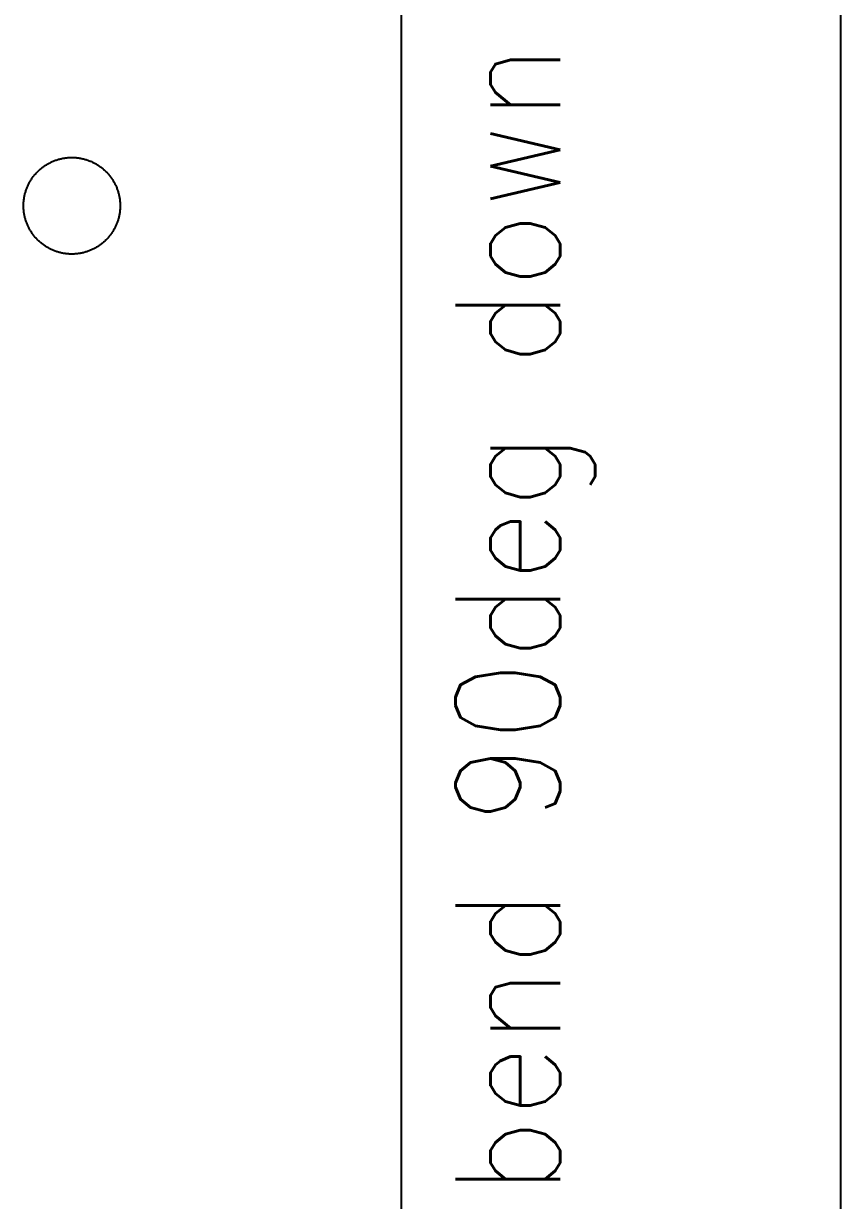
# Model space of a CAD drawing. Extents: x 313 to 538, y 4 to 739.
# Drawn here: x 500.3 to 537.5, y 313.6 to 367.1 of the extents above; entities that cross this region are included whole.
import ezdxf

# ---------------------------------------------------------------- set-up
doc = ezdxf.new("R2010")
doc.units = 0
doc.layers.get('0').update_dxf_attribs({"linetype": 'CONTINUOUS', "true_color": 0xffffff})
doc.layers.add('Layer0', color=7, linetype='CONTINUOUS', true_color=0xffffff)
doc.styles.add('textstyle2', font='')
doc.styles.get('textstyle2').set_extended_font_data('Standard')

msp = doc.modelspace()

# ---------------------------------------------------------------- linework, layer by layer
at = {"layer": 'Layer0'}
for p, q in [((517.527, 714.84), (517.527, 27.84)), ((537.527, 712.84), (537.527, 29.84)), ((501.207, 360.6), (501.238, 360.622)), ((501.238, 360.622), (501.269, 360.645)), ((501.269, 360.645), (501.301, 360.666)), ((501.301, 360.666), (501.333, 360.687)), ((501.333, 360.687), (501.366, 360.708)), ((501.366, 360.708), (501.398, 360.728)), ((501.398, 360.728), (501.431, 360.747)), ((501.431, 360.747), (501.465, 360.766)), ((501.465, 360.766), (501.499, 360.784)), ((501.499, 360.784), (501.533, 360.802)), ((501.533, 360.802), (501.567, 360.819)), ((501.567, 360.819), (501.602, 360.836)), ((501.602, 360.836), (501.637, 360.852)), ((501.637, 360.852), (501.672, 360.867)), ((501.672, 360.867), (501.708, 360.881)), ((501.708, 360.881), (501.743, 360.895)), ((501.743, 360.895), (501.779, 360.909)), ((501.779, 360.909), (501.816, 360.921)), ((501.816, 360.921), (501.852, 360.934)), ((501.852, 360.934), (501.889, 360.945)), ((501.889, 360.945), (501.926, 360.956)), ((501.926, 360.956), (501.963, 360.966)), ((501.963, 360.966), (502, 360.976)), ((502, 360.976), (502.037, 360.984)), ((502.037, 360.984), (502.075, 360.993)), ((502.075, 360.993), (502.112, 361)), ((502.112, 361), (502.15, 361.007)), ((502.15, 361.007), (502.188, 361.013)), ((502.188, 361.013), (502.226, 361.019)), ((502.226, 361.019), (502.264, 361.024)), ((502.264, 361.024), (502.302, 361.028)), ((502.302, 361.028), (502.34, 361.032)), ((502.34, 361.032), (502.379, 361.035)), ((502.379, 361.035), (502.417, 361.037)), ((502.417, 361.037), (502.455, 361.039)), ((502.455, 361.039), (502.494, 361.04)), ((502.494, 361.04), (502.532, 361.04)), ((502.532, 361.04), (502.57, 361.039)), ((502.57, 361.039), (502.609, 361.038)), ((502.609, 361.038), (502.647, 361.037)), ((502.647, 361.037), (502.686, 361.034)), ((502.686, 361.034), (502.724, 361.031)), ((502.724, 361.031), (502.762, 361.027)), ((502.762, 361.027), (502.8, 361.023)), ((502.8, 361.023), (502.838, 361.018)), ((502.838, 361.018), (502.876, 361.012)), ((502.876, 361.012), (502.914, 361.006)), ((502.914, 361.006), (502.952, 360.999)), ((502.952, 360.999), (502.989, 360.991)), ((502.989, 360.991), (503.027, 360.982)), ((503.027, 360.982), (503.064, 360.973)), ((503.064, 360.973), (503.101, 360.964)), ((503.101, 360.964), (503.138, 360.953)), ((503.138, 360.953), (503.175, 360.942)), ((503.175, 360.942), (503.212, 360.931)), ((503.212, 360.931), (503.248, 360.918)), ((503.248, 360.918), (503.284, 360.906)), ((503.284, 360.906), (503.32, 360.892)), ((503.32, 360.892), (503.356, 360.878)), ((503.356, 360.878), (503.391, 360.863)), ((503.391, 360.863), (503.427, 360.848)), ((503.427, 360.848), (503.461, 360.832)), ((503.461, 360.832), (503.496, 360.815)), ((503.496, 360.815), (503.53, 360.798)), ((503.53, 360.798), (503.564, 360.78)), ((503.564, 360.78), (503.598, 360.762)), ((503.598, 360.762), (503.631, 360.743)), ((503.631, 360.743), (503.665, 360.723)), ((503.665, 360.723), (503.697, 360.703)), ((503.697, 360.703), (503.73, 360.682)), ((503.73, 360.682), (503.762, 360.661)), ((503.762, 360.661), (503.793, 360.639)), ((503.793, 360.639), (503.824, 360.617)), ((503.824, 360.617), (503.855, 360.594)), ((500.706, 360.074), (500.728, 360.105)), ((500.728, 360.105), (500.75, 360.137)), ((500.75, 360.137), (500.773, 360.168)), ((500.773, 360.168), (500.797, 360.198)), ((500.797, 360.198), (500.821, 360.228)), ((500.821, 360.228), (500.845, 360.258)), ((500.845, 360.258), (500.87, 360.287)), ((500.87, 360.287), (500.896, 360.315)), ((500.896, 360.315), (500.922, 360.344)), ((500.922, 360.344), (500.948, 360.371)), ((500.948, 360.371), (500.975, 360.399)), ((500.975, 360.399), (501.003, 360.426)), ((501.003, 360.426), (501.03, 360.452)), ((501.03, 360.452), (501.059, 360.478)), ((501.059, 360.478), (501.088, 360.503)), ((501.088, 360.503), (501.117, 360.528)), ((501.117, 360.528), (501.147, 360.552)), ((501.147, 360.552), (501.177, 360.576)), ((501.177, 360.576), (501.207, 360.6)), ((503.855, 360.594), (503.886, 360.571)), ((503.886, 360.571), (503.916, 360.547)), ((503.916, 360.547), (503.945, 360.522)), ((503.945, 360.522), (503.974, 360.497)), ((503.974, 360.497), (504.003, 360.472)), ((504.003, 360.472), (504.031, 360.446)), ((504.031, 360.446), (504.059, 360.419)), ((504.059, 360.419), (504.086, 360.392)), ((504.086, 360.392), (504.113, 360.365)), ((504.113, 360.365), (504.14, 360.337)), ((504.14, 360.337), (504.165, 360.308)), ((504.165, 360.308), (504.191, 360.28)), ((504.191, 360.28), (504.216, 360.25)), ((504.216, 360.25), (504.24, 360.221)), ((504.24, 360.221), (504.264, 360.191)), ((504.264, 360.191), (504.287, 360.16)), ((504.287, 360.16), (504.31, 360.129)), ((504.31, 360.129), (504.332, 360.098)), ((504.332, 360.098), (504.354, 360.066)), ((500.437, 359.524), (500.449, 359.56)), ((500.449, 359.56), (500.462, 359.597)), ((500.462, 359.597), (500.475, 359.633)), ((500.475, 359.633), (500.489, 359.668)), ((500.489, 359.668), (500.504, 359.704)), ((500.504, 359.704), (500.52, 359.739)), ((500.52, 359.739), (500.536, 359.774)), ((500.536, 359.774), (500.552, 359.808)), ((500.552, 359.808), (500.569, 359.843)), ((500.569, 359.843), (500.587, 359.877)), ((500.587, 359.877), (500.606, 359.91)), ((500.606, 359.91), (500.625, 359.944)), ((500.625, 359.944), (500.644, 359.977)), ((500.644, 359.977), (500.664, 360.01)), ((500.664, 360.01), (500.685, 360.042)), ((500.685, 360.042), (500.706, 360.074)), ((504.354, 360.066), (504.375, 360.034)), ((504.375, 360.034), (504.396, 360.002)), ((504.396, 360.002), (504.416, 359.969)), ((504.416, 359.969), (504.435, 359.936)), ((504.435, 359.936), (504.454, 359.902)), ((504.454, 359.902), (504.472, 359.869)), ((504.472, 359.869), (504.49, 359.834)), ((504.49, 359.834), (504.507, 359.8)), ((504.507, 359.8), (504.523, 359.765)), ((504.523, 359.765), (504.539, 359.73)), ((504.539, 359.73), (504.554, 359.695)), ((504.554, 359.695), (504.569, 359.66)), ((504.569, 359.66), (504.583, 359.624)), ((504.583, 359.624), (504.596, 359.588)), ((504.596, 359.588), (504.609, 359.552)), ((504.609, 359.552), (504.621, 359.515)), ((500.333, 358.998), (500.336, 359.036)), ((500.336, 359.036), (500.34, 359.074)), ((500.34, 359.074), (500.344, 359.113)), ((500.344, 359.113), (500.35, 359.151)), ((500.35, 359.151), (500.355, 359.189)), ((500.355, 359.189), (500.362, 359.226)), ((500.362, 359.226), (500.369, 359.264)), ((500.369, 359.264), (500.376, 359.302)), ((500.376, 359.302), (500.385, 359.339)), ((500.385, 359.339), (500.394, 359.377)), ((500.394, 359.377), (500.404, 359.414)), ((500.404, 359.414), (500.414, 359.451)), ((500.414, 359.451), (500.425, 359.487)), ((500.425, 359.487), (500.437, 359.524)), ((504.621, 359.515), (504.633, 359.479)), ((504.633, 359.479), (504.643, 359.442)), ((504.643, 359.442), (504.654, 359.405)), ((504.654, 359.405), (504.663, 359.368)), ((504.663, 359.368), (504.672, 359.33)), ((504.672, 359.33), (504.68, 359.293)), ((504.68, 359.293), (504.688, 359.255)), ((504.688, 359.255), (504.695, 359.217)), ((504.695, 359.217), (504.701, 359.179)), ((504.701, 359.179), (504.707, 359.141)), ((504.707, 359.141), (504.712, 359.103)), ((504.712, 359.103), (504.716, 359.065)), ((504.716, 359.065), (504.719, 359.027)), ((504.719, 359.027), (504.722, 358.989)), ((500.327, 358.844), (500.328, 358.883)), ((500.328, 358.806), (500.327, 358.844)), ((500.328, 358.883), (500.329, 358.921)), ((500.329, 358.768), (500.328, 358.806)), ((500.329, 358.921), (500.331, 358.96)), ((500.33, 358.729), (500.329, 358.768)), ((500.332, 358.691), (500.33, 358.729)), ((500.331, 358.96), (500.333, 358.998)), ((500.335, 358.653), (500.332, 358.691)), ((500.339, 358.614), (500.335, 358.653)), ((500.343, 358.576), (500.339, 358.614)), ((500.348, 358.538), (500.343, 358.576)), ((500.354, 358.5), (500.348, 358.538)), ((500.36, 358.462), (500.354, 358.5)), ((504.7, 358.491), (504.693, 358.453)), ((504.705, 358.529), (504.7, 358.491)), ((504.71, 358.567), (504.705, 358.529)), ((504.715, 358.605), (504.71, 358.567)), ((504.719, 358.643), (504.715, 358.605)), ((504.722, 358.682), (504.719, 358.643)), ((504.722, 358.989), (504.725, 358.95)), ((504.724, 358.72), (504.722, 358.682)), ((504.726, 358.758), (504.724, 358.72)), ((504.725, 358.95), (504.726, 358.912)), ((504.726, 358.912), (504.727, 358.874)), ((504.727, 358.797), (504.726, 358.758)), ((504.727, 358.874), (504.727, 358.835)), ((504.727, 358.835), (504.727, 358.797)), ((500.367, 358.425), (500.36, 358.462)), ((500.375, 358.387), (500.367, 358.425)), ((500.383, 358.349), (500.375, 358.387)), ((500.392, 358.312), (500.383, 358.349)), ((500.401, 358.275), (500.392, 358.312)), ((500.411, 358.238), (500.401, 358.275)), ((500.422, 358.201), (500.411, 358.238)), ((500.434, 358.164), (500.422, 358.201)), ((500.446, 358.128), (500.434, 358.164)), ((500.459, 358.092), (500.446, 358.128)), ((500.472, 358.056), (500.459, 358.092)), ((500.486, 358.02), (500.472, 358.056)), ((500.501, 357.984), (500.486, 358.02)), ((500.516, 357.949), (500.501, 357.984)), ((500.532, 357.914), (500.516, 357.949)), ((504.535, 357.941), (504.519, 357.906)), ((504.551, 357.976), (504.535, 357.941)), ((504.566, 358.011), (504.551, 357.976)), ((504.58, 358.047), (504.566, 358.011)), ((504.593, 358.083), (504.58, 358.047)), ((504.606, 358.119), (504.593, 358.083)), ((504.618, 358.156), (504.606, 358.119)), ((504.63, 358.192), (504.618, 358.156)), ((504.641, 358.229), (504.63, 358.192)), ((504.651, 358.266), (504.641, 358.229)), ((504.661, 358.303), (504.651, 358.266)), ((504.67, 358.34), (504.661, 358.303)), ((504.678, 358.378), (504.67, 358.34)), ((504.686, 358.416), (504.678, 358.378)), ((504.693, 358.453), (504.686, 358.416)), ((500.548, 357.88), (500.532, 357.914)), ((500.565, 357.845), (500.548, 357.88)), ((500.583, 357.811), (500.565, 357.845)), ((500.601, 357.777), (500.583, 357.811)), ((500.62, 357.744), (500.601, 357.777)), ((500.639, 357.711), (500.62, 357.744)), ((500.659, 357.678), (500.639, 357.711)), ((500.68, 357.646), (500.659, 357.678)), ((500.701, 357.613), (500.68, 357.646)), ((500.723, 357.582), (500.701, 357.613)), ((500.745, 357.55), (500.723, 357.582)), ((500.768, 357.52), (500.745, 357.55)), ((500.791, 357.489), (500.768, 357.52)), ((500.815, 357.459), (500.791, 357.489)), ((500.839, 357.429), (500.815, 357.459)), ((500.864, 357.4), (500.839, 357.429)), ((504.21, 357.422), (504.185, 357.393)), ((504.234, 357.452), (504.21, 357.422)), ((504.258, 357.482), (504.234, 357.452)), ((504.282, 357.512), (504.258, 357.482)), ((504.305, 357.543), (504.282, 357.512)), ((504.327, 357.574), (504.305, 357.543)), ((504.349, 357.606), (504.327, 357.574)), ((504.37, 357.638), (504.349, 357.606)), ((504.391, 357.67), (504.37, 357.638)), ((504.411, 357.703), (504.391, 357.67)), ((504.43, 357.736), (504.411, 357.703)), ((504.449, 357.769), (504.43, 357.736)), ((504.468, 357.803), (504.449, 357.769)), ((504.486, 357.837), (504.468, 357.803)), ((504.503, 357.871), (504.486, 357.837)), ((504.519, 357.906), (504.503, 357.871)), ((500.889, 357.371), (500.864, 357.4)), ((500.915, 357.343), (500.889, 357.371)), ((500.942, 357.315), (500.915, 357.343)), ((500.969, 357.287), (500.942, 357.315)), ((500.996, 357.261), (500.969, 357.287)), ((501.024, 357.234), (500.996, 357.261)), ((501.052, 357.208), (501.024, 357.234)), ((501.081, 357.183), (501.052, 357.208)), ((501.11, 357.158), (501.081, 357.183)), ((501.139, 357.133), (501.11, 357.158)), ((501.169, 357.109), (501.139, 357.133)), ((501.2, 357.086), (501.169, 357.109)), ((501.231, 357.063), (501.2, 357.086)), ((501.262, 357.04), (501.231, 357.063)), ((501.293, 357.019), (501.262, 357.04)), ((501.325, 356.997), (501.293, 357.019)), ((501.358, 356.977), (501.325, 356.997)), ((501.39, 356.956), (501.358, 356.977)), ((501.423, 356.937), (501.39, 356.956)), ((501.457, 356.918), (501.423, 356.937)), ((501.491, 356.9), (501.457, 356.918)), ((501.525, 356.882), (501.491, 356.9)), ((501.559, 356.865), (501.525, 356.882)), ((501.593, 356.848), (501.559, 356.865)), ((503.522, 356.878), (503.488, 356.86)), ((503.556, 356.895), (503.522, 356.878)), ((503.59, 356.913), (503.556, 356.895)), ((503.623, 356.932), (503.59, 356.913)), ((503.657, 356.952), (503.623, 356.932)), ((503.689, 356.972), (503.657, 356.952)), ((503.722, 356.992), (503.689, 356.972)), ((503.754, 357.013), (503.722, 356.992)), ((503.786, 357.035), (503.754, 357.013)), ((503.817, 357.057), (503.786, 357.035)), ((503.848, 357.08), (503.817, 357.057)), ((503.878, 357.103), (503.848, 357.08)), ((503.908, 357.127), (503.878, 357.103)), ((503.938, 357.152), (503.908, 357.127)), ((503.967, 357.176), (503.938, 357.152)), ((503.996, 357.202), (503.967, 357.176)), ((504.024, 357.228), (503.996, 357.202)), ((504.052, 357.254), (504.024, 357.228)), ((504.08, 357.281), (504.052, 357.254)), ((504.107, 357.308), (504.08, 357.281)), ((504.133, 357.336), (504.107, 357.308)), ((504.159, 357.364), (504.133, 357.336)), ((504.185, 357.393), (504.159, 357.364)), ((501.628, 356.832), (501.593, 356.848)), ((501.664, 356.817), (501.628, 356.832)), ((501.699, 356.802), (501.664, 356.817)), ((501.735, 356.788), (501.699, 356.802)), ((501.771, 356.774), (501.735, 356.788)), ((501.807, 356.761), (501.771, 356.774)), ((501.843, 356.749), (501.807, 356.761)), ((501.88, 356.737), (501.843, 356.749)), ((501.917, 356.726), (501.88, 356.737)), ((501.954, 356.716), (501.917, 356.726)), ((501.991, 356.706), (501.954, 356.716)), ((502.028, 356.697), (501.991, 356.706)), ((502.066, 356.689), (502.028, 356.697)), ((502.103, 356.681), (502.066, 356.689)), ((502.141, 356.674), (502.103, 356.681)), ((502.179, 356.668), (502.141, 356.674)), ((502.217, 356.662), (502.179, 356.668)), ((502.255, 356.657), (502.217, 356.662)), ((502.293, 356.652), (502.255, 356.657)), ((502.331, 356.649), (502.293, 356.652)), ((502.369, 356.646), (502.331, 356.649)), ((502.408, 356.643), (502.369, 356.646)), ((502.446, 356.641), (502.408, 356.643)), ((502.484, 356.64), (502.446, 356.641)), ((502.523, 356.64), (502.484, 356.64)), ((502.561, 356.64), (502.523, 356.64)), ((502.6, 356.641), (502.561, 356.64)), ((502.638, 356.643), (502.6, 356.641)), ((502.676, 356.645), (502.638, 356.643)), ((502.715, 356.648), (502.676, 356.645)), ((502.753, 356.651), (502.715, 356.648)), ((502.791, 356.656), (502.753, 356.651)), ((502.829, 356.661), (502.791, 356.656)), ((502.867, 356.666), (502.829, 356.661)), ((502.905, 356.672), (502.867, 356.666)), ((502.943, 356.679), (502.905, 356.672)), ((502.98, 356.687), (502.943, 356.679)), ((503.018, 356.695), (502.98, 356.687)), ((503.055, 356.704), (503.018, 356.695)), ((503.092, 356.714), (503.055, 356.704)), ((503.129, 356.724), (503.092, 356.714)), ((503.166, 356.735), (503.129, 356.724)), ((503.203, 356.746), (503.166, 356.735)), ((503.239, 356.758), (503.203, 356.746)), ((503.276, 356.771), (503.239, 356.758)), ((503.312, 356.784), (503.276, 356.771)), ((503.347, 356.798), (503.312, 356.784)), ((503.383, 356.813), (503.347, 356.798)), ((503.418, 356.828), (503.383, 356.813)), ((503.453, 356.844), (503.418, 356.828)), ((503.488, 356.86), (503.453, 356.844))]:
    msp.add_line(p, q, dxfattribs=at)

# ---------------------------------------------------------------- texts
at = {"insert": (520, 340), "char_height": 4.7625, "attachment_point": 2, "rotation": 90, "style": 'textstyle2'}
msp.add_mtext('bend 90deg down', dxfattribs=at)

doc.saveas('drawing.dxf')
